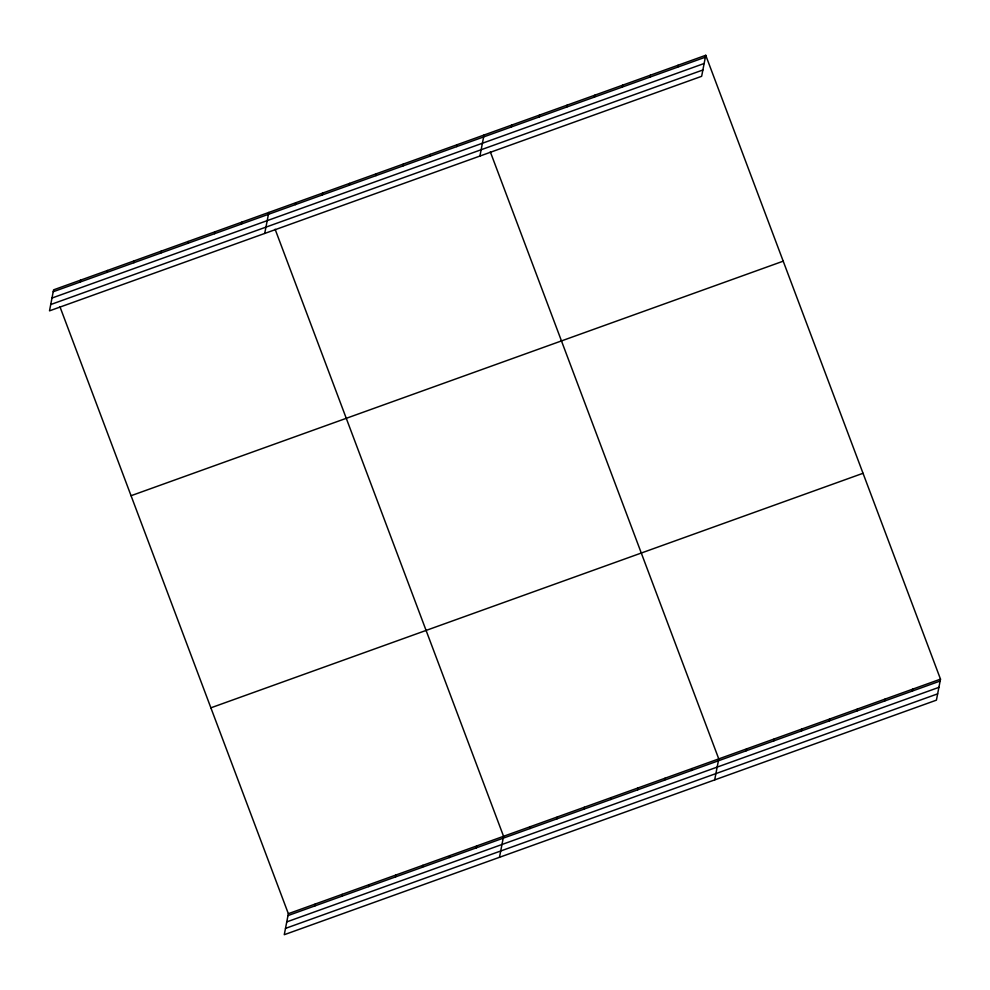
<?xml version="1.0" encoding="UTF-8"?>
<svg xmlns="http://www.w3.org/2000/svg" width="990" height="990" viewBox="0 0 990 990"><rect width="100%" height="100%" fill="white"/><g stroke="black" fill="none" stroke-linecap="round" stroke-linejoin="round"><path stroke-width="1.49" d="M80.116 282.051L80.487 280.17M107.019 272.374L107.39 270.493M133.922 262.709L134.281 260.815M160.826 253.032L161.184 251.138M187.716 243.354L188.088 241.473M214.62 233.677L214.991 231.796M241.523 224L241.894 222.119M264.714 233.442L268.797 212.442M295.329 204.658L295.688 202.764M322.233 194.981L322.591 193.087M349.124 185.303L349.495 183.422M376.027 175.626L376.398 173.745M402.93 165.961L403.301 164.068M429.833 156.284L430.192 154.391M59.907 306.653L288.35 913.696L284.266 934.709L936.416 700.153L940.5 679.152L705.734 55.291L53.584 289.847L49.5 310.848L701.65 76.304L705.734 55.291M456.736 146.607L457.095 144.713M314.882 905.912L315.253 904.031M479.915 156.049L483.999 135.048M341.785 896.235L342.156 894.354M511.347 126.968L511.719 125.074M368.688 886.57L369.06 884.676M539.067 116.993L539.439 115.112M395.592 876.893L395.95 874.999M566.787 107.031L567.146 105.138M422.495 867.215L422.854 865.322M594.495 97.057L594.866 95.164M449.386 857.538L449.757 855.657M622.215 87.095L622.586 85.202M476.289 847.861L476.66 845.98M649.935 77.121L650.294 75.228M499.48 857.303L503.564 836.303L275.121 229.247M677.643 67.159L678.014 65.266M530.096 828.519L530.467 826.625M556.999 818.841L557.358 816.948M583.902 809.164L584.261 807.271M610.793 799.487L611.164 797.606M637.696 789.81L638.067 787.929M664.599 780.145L664.971 778.251M691.503 770.468L691.874 768.574M714.681 779.897L718.765 758.897L490.322 151.854M746.113 750.816L746.485 748.935M773.834 740.854L774.205 738.961M801.554 730.88L801.912 728.999M829.274 720.918L829.632 719.025M856.981 710.944L857.352 709.063M884.701 700.982L885.072 699.088M912.421 691.008L912.78 689.127M53.212 291.728L705.363 57.185M51.987 298.04L704.138 63.496M50.725 304.536L702.875 69.993M131.051 495.718L783.201 261.174M210.882 707.825L863.033 473.282M288.35 913.696L940.5 679.152M287.979 915.589L940.129 681.046M286.754 921.9L938.904 687.357M285.491 928.397L937.641 693.854"/></g></svg>
